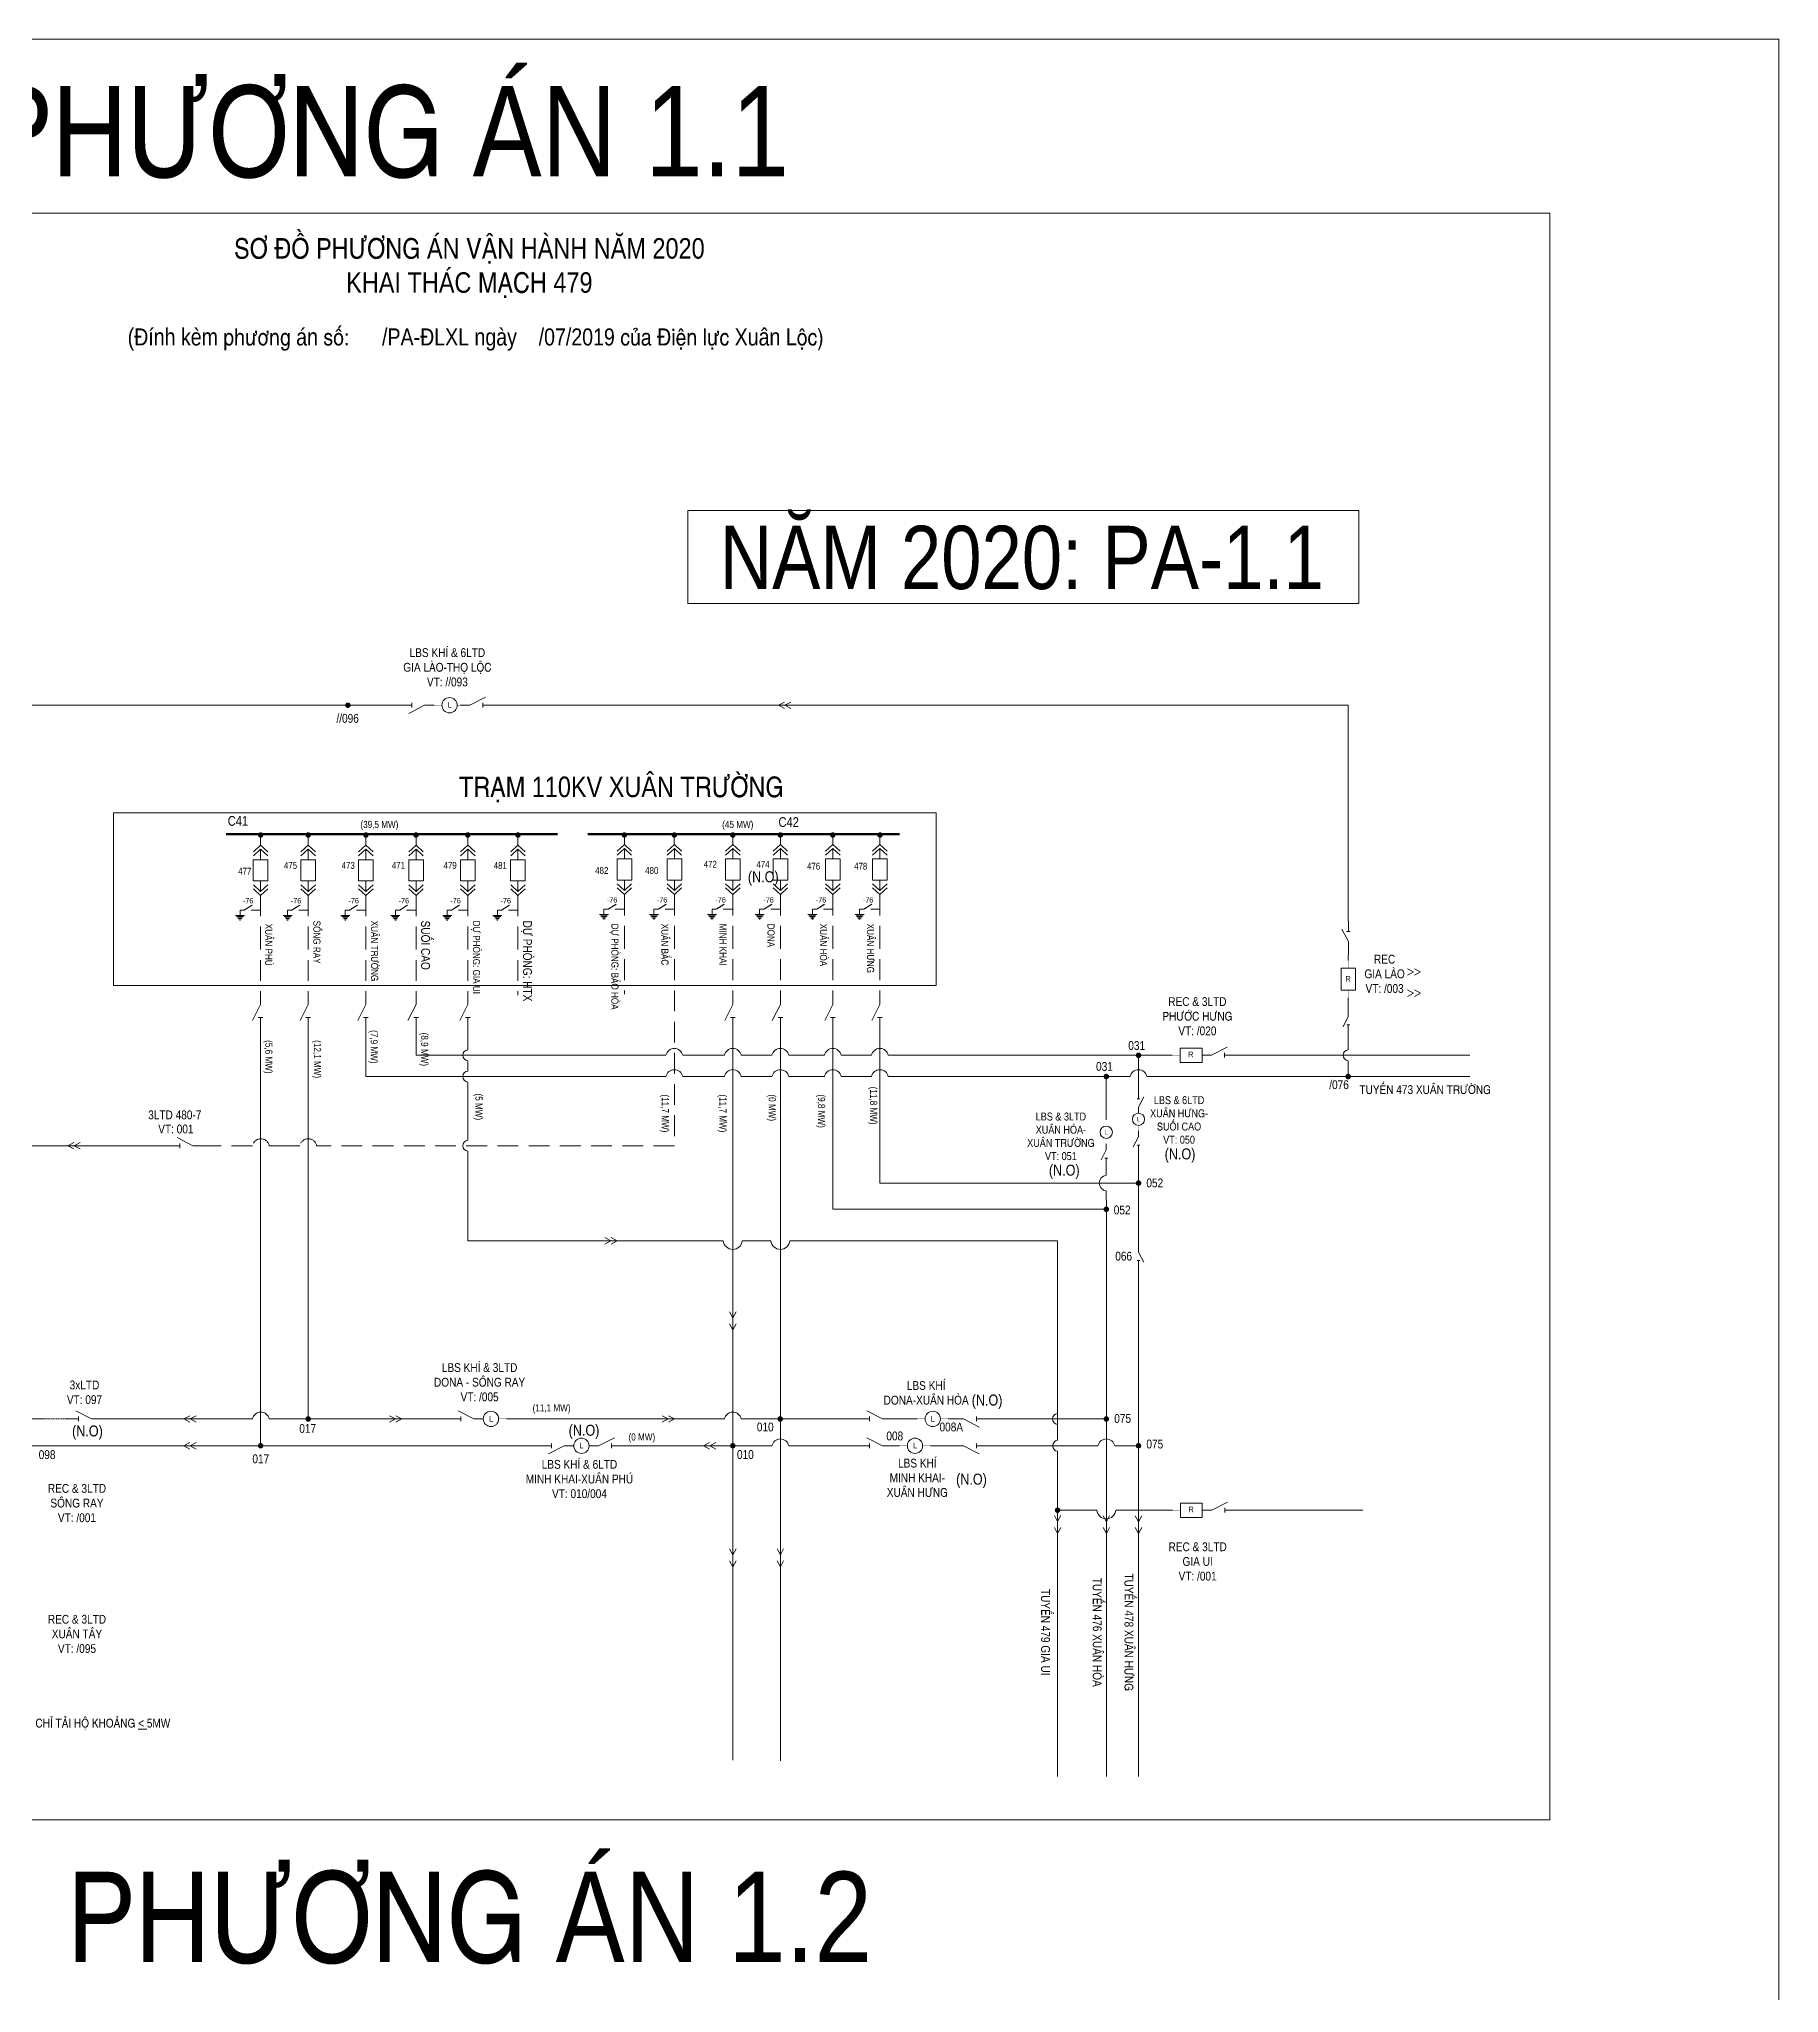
# Model space of a CAD drawing. Header units: inches. Extents: x 2152 to 4977, y -3144 to -873.
# Drawn here: x 2984.9 to 3403, y -2699.1 to -2229.5 of the extents above; entities that cross this region are included whole.
import ezdxf
from ezdxf.enums import TextEntityAlignment as Align

# ---------------------------------------------------------------- set-up
doc = ezdxf.new("R2010")
doc.units = ezdxf.units.IN
doc.header["$LTSCALE"] = 0.2
doc.header["$MEASUREMENT"] = 0
doc.linetypes.add('DASHED', pattern=[0.75, 0.5, -0.25])
doc.layers.get('0').update_dxf_attribs({"lineweight": 5})
for name, color, linetype, lineweight in [('Cap ngam', 1, 'DASHED', 15), ('Day 110kV', 4, 'Continuous', 13), ('Day 22kV', 1, 'Continuous', 13), ('Khung', 7, 'Continuous', 13), ('Text', 7, 'Continuous', 9), ('Thiet bi', 3, 'Continuous', 9), ('Tuyen 475', 6, 'Continuous', 13)]:
    doc.layers.add(name, color=color, linetype=linetype, lineweight=lineweight)
doc.styles.add('V-H-C', font='VHELVCN.TTF')
doc.styles.add('V-H-C-B', font='VHELVCB.TTF')

# ---------------------------------------------------------------- blocks, each defined once
blk = doc.blocks.new('MAT CAT')
at = {"color": 0}
for points in [[(-0.97, 5.81), (0, 6.7), (0.97, 5.81)], [(-0.97, 5.28), (0, 6.17), (0.97, 5.28)], [(0, 4.76), (0, 6.17)], [(-0.97, 1.42), (0, 0.53), (0.97, 1.42)], [(-0.97, 0.89), (0, 0), (0.97, 0.89)], [(0, 1.94), (0, 0.53)]]:
    blk.add_lwpolyline(points, dxfattribs=at)
blk.add_lwpolyline([(-0.98, 4.76), (0.98, 4.76), (0.98, 1.94), (-0.98, 1.94)], close=True, dxfattribs=at)
blk = doc.blocks.new('NOI DAT')
at = {"color": 0}
for points in [[(0.6, 0), (-0.6, 0)], [(-0.47, -0.15), (0.47, -0.15)], [(-0.34, -0.31), (0.34, -0.31)], [(-0.21, -0.46), (0.21, -0.46)], [(-0.08, -0.62), (0.08, -0.62)]]:
    blk.add_lwpolyline(points, dxfattribs=at)
blk = doc.blocks.new('DTD MC')
at = {"layer": 'Day 110kV', "color": 1, "linetype": 'DASHED'}
blk.add_lwpolyline([(1377.92, 454.43), (1374.95, 452.52), (1373.34, 452.52), (1373.34, 450.53)], dxfattribs=at)
at = {"layer": 'Thiet bi'}
for points in [[(1373.34, 452.52), (1374.95, 452.52), (1377.92, 454.43)], [(1381.08, 452.52), (1377.54, 452.52)]]:
    blk.add_lwpolyline(points, dxfattribs=at)
at = {"layer": 'Thiet bi', "xscale": 2.809729812779096, "yscale": 2.809729812779096, "zscale": 2.809729812779032}
blk.add_blockref('NOI DAT', (1373.34, 450.53), dxfattribs=at)
blk = doc.blocks.new('ALTD')
at = {"color": 0}
for points in [[(3.38, 1.08), (1.27, 0), (0, 0)], [(2.99, 0.31), (2.99, -0.31)], [(2.99, 0), (4.73, 0)]]:
    blk.add_lwpolyline(points, dxfattribs=at)

msp = doc.modelspace()

# ---------------------------------------------------------------- linework, layer by layer
at = {"layer": 'Cap ngam', "linetype": 'DASHED', "ltscale": 50, "elevation": 0.2}
for points in [[(3038.13, -2435.33), (3038.13, -2443.38), (3038.13, -2443.38), (3038.13, -2459.31)], [(3049.56, -2435.33), (3049.56, -2443.38), (3049.56, -2443.38), (3049.56, -2459.31)], [(3063.42, -2435.33), (3063.42, -2443.38), (3063.42, -2443.38), (3063.42, -2459.31), (3063.42, -2459.31)], [(3075.48, -2435.33), (3075.48, -2443.38), (3075.48, -2443.38), (3075.48, -2459.31), (3075.48, -2459.31)], [(3087.91, -2435.33), (3087.91, -2443.38), (3087.91, -2443.38), (3087.91, -2459.31), (3087.91, -2459.31)], [(3099.97, -2435.33), (3099.97, -2443.38), (3099.97, -2443.38), (3099.97, -2459.31), (3099.97, -2459.31)], [(3125.54, -2435.14), (3125.54, -2443.2), (3125.54, -2443.2), (3125.54, -2459.12), (3125.54, -2459.12)], [(3137.55, -2435.14), (3137.55, -2443.2), (3137.55, -2443.2), (3137.55, -2495.5)], [(3151.6, -2435.14), (3151.6, -2443.2), (3151.6, -2443.2), (3151.6, -2459.31)], [(3163.03, -2435.14), (3163.03, -2443.2), (3163.03, -2443.2), (3163.03, -2459.31)], [(3175.63, -2435.14), (3175.63, -2443.2), (3175.63, -2443.2), (3175.63, -2459.31)], [(3186.95, -2435.14), (3186.95, -2443.2), (3186.95, -2443.2), (3186.95, -2459.31)]]:
    msp.add_lwpolyline(points, dxfattribs=at)
for points in [[(3042.94, -2495.5), (3040.19, -2495.5, 0.818695), (3036.16, -2495.5), (3024.12, -2495.5)], [(3137.55, -2495.5), (3051.58, -2495.5, 0.818695), (3047.54, -2495.5), (3042.94, -2495.5)]]:
    msp.add_lwpolyline(points, format="xyb", dxfattribs=at)
at = {"layer": 'Day 22kV'}
for p, q in [((3075.48, -2467.81, 0.2), (3075.48, -2473.77, 0.2)), ((3151.6, -2467.81, 0.2), (3151.6, -2643.2, 0.2)), ((3163.03, -2467.81, 0.2), (3163.03, -2643.32, 0.2)), ((3075.48, -2473.77, 0.2), (3132.38, -2473.77, 0.2)), ((3191.78, -2473.77, 0.2), (3257.22, -2473.77, 0.2)), ((3272.85, -2473.76, 0.2), (3328.75, -2473.76, 0.2)), ((3075.48, -2478.88, 0.2), (3132.38, -2478.88, 0.2)), ((3241.35, -2489.3, 0.2), (3241.35, -2478.88, 0.2)), ((3249.09, -2497.34, 0.2), (3249.09, -2504.49, 0.2)), ((3162.99, -2561.17, 0.2), (3181.35, -2561.17, 0.2)), ((3189.85, -2561.17, 0.2), (3195.92, -2561.17, 0.2)), ((3203.36, -2561.17, 0.2), (3204.75, -2561.17, 0.2)), ((3213.25, -2561.17, 0.2), (3241.36, -2561.17, 0.2)), ((3038.13, -2567.62, 0.2), (3104.87, -2567.62, 0.2)), ((3125.55, -2567.62, 0.2), (3151.6, -2567.62, 0.2)), ((3189.85, -2567.62, 0.2), (3191.66, -2567.62, 0.2)), ((3199.1, -2567.62, 0.2), (3204.75, -2567.62, 0.2)), ((3229.64, -2583.1, 0.2), (3239.08, -2583.1, 0.2)), ((3243.64, -2583.1, 0.2), (3257.28, -2583.1, 0.2)), ((3272.92, -2583.09, 0.2), (3303, -2583.1, 0.2))]:
    msp.add_line(p, q, dxfattribs=at)
msp.add_lwpolyline([(2801.97, -2271.39), (3347.97, -2271.39), (3347.97, -2657.49), (2801.97, -2657.49)], close=True, dxfattribs=at)
at = {"layer": 'Day 22kV', "elevation": 0.2}
for points in [[(3071.31, -2389.65), (2979.96, -2389.65), (2979.96, -2429.89), (2949.01, -2429.89)], [(3299.48, -2441.49), (3299.48, -2389.65), (3094.61, -2389.65)], [(3038.13, -2423.29), (3038.13, -2420.83)], [(3049.56, -2423.29), (3049.56, -2420.83)], [(3063.42, -2423.29), (3063.42, -2420.83)], [(3075.48, -2423.29), (3075.48, -2420.83)], [(3087.91, -2423.29), (3087.91, -2420.83)], [(3099.97, -2423.29), (3099.97, -2420.83)], [(3125.54, -2423.1), (3125.54, -2420.65)], [(3137.54, -2423.1), (3137.54, -2420.65)], [(3151.6, -2423.1), (3151.6, -2420.65)], [(3163.03, -2423.1), (3163.03, -2420.64)], [(3175.63, -2423.1), (3175.63, -2420.64)], [(3186.95, -2423.1), (3186.95, -2420.64)], [(3299.48, -2450.96), (3299.53, -2448.29)], [(3038.13, -2467.81), (3038.13, -2567.62), (2938.15, -2567.62)], [(3063.42, -2467.81), (3063.42, -2478.88), (3075.48, -2478.88)], [(3175.63, -2467.81), (3175.63, -2510.77), (3241.36, -2510.77), (3241.36, -2647.14)], [(3186.95, -2467.81), (3186.95, -2504.49), (3249.09, -2504.49), (3249.09, -2519.61)], [(3087.91, -2480.2), (3087.91, -2494.18)], [(3015.62, -2495.5), (2950.8, -2495.5), (2950.8, -2561.17)], [(3165.31, -2518.36), (3229.64, -2518.36), (3229.64, -2552.31), (3229.64, -2566.3)], [(3249.09, -2525.05), (3249.09, -2647.14)], [(3083.14, -2561.17), (3049.56, -2561.17)], [(3229.64, -2568.94), (3229.64, -2647.14)]]:
    msp.add_lwpolyline(points, dxfattribs=at)
at = {"layer": 'Day 22kV', "const_width": 0.647, "elevation": 0.2}
for points in [[(3059.09, -2389.31, 1), (3059.09, -2389.98, 1), (3059.09, -2389.31, 2.414214)], [(3249.09, -2473.44, 1), (3249.09, -2474.11, 1), (3249.09, -2473.44, 2.414214)], [(3241.35, -2478.54, 1), (3241.35, -2479.21, 1), (3241.35, -2478.54, 2.414214)], [(3299.48, -2478.54, 1), (3299.48, -2479.21, 1), (3299.48, -2478.54, 2.414214)], [(3249.09, -2504.15, 1), (3249.09, -2504.82, 1), (3249.09, -2504.15, 2.414214)], [(3241.36, -2510.44, 1), (3241.36, -2511.11, 1), (3241.36, -2510.44, 2.414214)], [(3049.56, -2560.84, 1), (3049.56, -2561.51, 1), (3049.56, -2560.84, 2.414214)], [(3162.99, -2560.84, 1), (3162.99, -2561.51, 1), (3162.99, -2560.84, 2.414214)], [(3241.36, -2560.84, 1), (3241.36, -2561.51, 1), (3241.36, -2560.84, 2.414214)], [(3038.13, -2567.29, 1), (3038.13, -2567.95, 1), (3038.13, -2567.29, 2.414214)], [(3151.6, -2567.29, 1), (3151.6, -2567.95, 1), (3151.6, -2567.29, 2.414214)], [(3249.09, -2567.29, 1), (3249.09, -2567.95, 1), (3249.09, -2567.29, 2.414214)], [(3229.64, -2582.77, 1), (3229.64, -2583.44, 1), (3229.64, -2582.77, 2.414214)]]:
    msp.add_lwpolyline(points, format="xyb", dxfattribs=at)
at = {"layer": 'Day 22kV', "const_width": 0.539, "elevation": 0.2}
msp.add_lwpolyline([(3029.78, -2420.64), (3109.54, -2420.64)], dxfattribs=at)
at = {"layer": 'Day 22kV', "color": 2, "const_width": 0.647, "elevation": 0.2}
for points in [[(3038.13, -2420.5, 1), (3038.13, -2421.16, 1), (3038.13, -2420.5, 2.414214)], [(3049.56, -2420.5, 1), (3049.56, -2421.16, 1), (3049.56, -2420.5, 2.414214)], [(3063.42, -2420.5, 1), (3063.42, -2421.16, 1), (3063.42, -2420.5, 2.414214)], [(3075.48, -2420.5, 1), (3075.48, -2421.16, 1), (3075.48, -2420.5, 2.414214)], [(3087.91, -2420.5, 1), (3087.91, -2421.16, 1), (3087.91, -2420.5, 2.414214)], [(3099.97, -2420.5, 1), (3099.97, -2421.16, 1), (3099.97, -2420.5, 2.414214)]]:
    msp.add_lwpolyline(points, format="xyb", dxfattribs=at)
at = {"layer": 'Day 22kV', "color": 5, "const_width": 0.539, "elevation": 0.2}
msp.add_lwpolyline([(3116.72, -2420.64), (3191.68, -2420.64)], dxfattribs=at)
at = {"layer": 'Day 22kV', "color": 5, "const_width": 0.647, "elevation": 0.2}
for points in [[(3125.54, -2420.5, 1), (3125.54, -2421.16, 1), (3125.54, -2420.5, 2.414214)], [(3137.54, -2420.5, 1), (3137.54, -2421.16, 1), (3137.54, -2420.5, 2.414214)], [(3151.6, -2420.5, 1), (3151.6, -2421.16, 1), (3151.6, -2420.5, 2.414214)], [(3163.03, -2420.5, 1), (3163.03, -2421.16, 1), (3163.03, -2420.5, 2.414214)], [(3175.63, -2420.5, 1), (3175.63, -2421.16, 1), (3175.63, -2420.5, 2.414214)], [(3186.95, -2420.5, 1), (3186.95, -2421.16, 1), (3186.95, -2420.5, 2.414214)]]:
    msp.add_lwpolyline(points, format="xyb", dxfattribs=at)
at = {"layer": 'Day 22kV', "elevation": 0.2}
for points in [[(3049.56, -2467.81), (3049.56, -2561.17), (3040.19, -2561.17, 0.818695), (3036.16, -2561.17), (2999.77, -2561.17)], [(3087.91, -2467.81), (3087.91, -2472.44, 0.899221), (3087.91, -2475.09), (3087.91, -2477.55)], [(3143.81, -2473.77), (3139.56, -2473.77, 0.818695), (3135.53, -2473.77), (3132.38, -2473.77)], [(3157.86, -2473.77), (3153.62, -2473.77, 0.818695), (3149.58, -2473.77), (3143.81, -2473.77)], [(3168.74, -2473.77), (3165.04, -2473.77, 0.818695), (3161.01, -2473.77), (3157.86, -2473.77)], [(3181.78, -2473.77), (3177.65, -2473.77, 0.818695), (3173.62, -2473.77), (3168.74, -2473.77)], [(3191.78, -2473.77), (3188.96, -2473.77, 0.818695), (3184.93, -2473.77), (3181.78, -2473.77)], [(3299.48, -2472.44), (3299.48, -2472.44, 0.899221), (3299.48, -2475.09)], [(3087.91, -2477.55), (3087.91, -2477.55, 0.899221), (3087.91, -2480.2)], [(3143.81, -2478.88), (3139.56, -2478.88, 0.818695), (3135.53, -2478.88), (3132.38, -2478.88)], [(3157.86, -2478.88), (3153.62, -2478.88, 0.818695), (3149.58, -2478.88), (3143.81, -2478.88)], [(3168.74, -2478.88), (3165.04, -2478.88, 0.818695), (3161.01, -2478.88), (3157.86, -2478.88)], [(3181.78, -2478.88), (3177.65, -2478.88, 0.818695), (3173.62, -2478.88), (3168.74, -2478.88)], [(3243.93, -2478.88), (3188.96, -2478.88, 0.818695), (3184.93, -2478.88), (3181.78, -2478.88)], [(3328.75, -2478.88), (3251.11, -2478.88, 0.818695), (3247.08, -2478.88), (3243.93, -2478.88)], [(3087.91, -2494.18), (3087.91, -2494.18, 0.899221), (3087.91, -2496.83)], [(3087.91, -2496.83), (3087.91, -2518.36), (3149.31, -2518.36, 0.907624), (3153.87, -2518.36), (3160.75, -2518.36)], [(3160.75, -2518.36), (3160.75, -2518.36, 0.907624), (3165.31, -2518.36), (3165.31, -2518.36)], [(3162.99, -2561.17), (3162.99, -2561.17), (3153.62, -2561.17, 0.818695), (3149.58, -2561.17), (3097.2, -2561.17)], [(3229.64, -2559.85), (3229.64, -2559.85, 0.899221), (3229.64, -2562.5)], [(3181.35, -2567.62), (3181.35, -2567.62), (3165.04, -2567.62, 0.818695), (3161.01, -2567.62), (3151.6, -2567.62)], [(3249.09, -2567.62), (3249.09, -2567.62), (3243.38, -2567.62, 0.818695), (3239.35, -2567.62), (3213.25, -2567.62)], [(3229.64, -2566.3), (3229.64, -2566.3, 0.899221), (3229.64, -2568.94)], [(3239.08, -2583.1), (3239.08, -2583.1, 0.907624), (3243.64, -2583.1), (3243.64, -2583.1)]]:
    msp.add_lwpolyline(points, format="xyb", dxfattribs=at)
at = {"layer": 'Khung', "color": 1, "linetype": 'DASHED'}
msp.add_line((2991.27, -2561.17, -0.44), (2970.9, -2561.17, -0.44), dxfattribs=at)
at = {"layer": 'Khung'}
msp.add_lwpolyline([(2740.34, -2229.54), (3402.99, -2229.54), (3402.99, -3144.09), (2740.34, -3144.09)], close=True, dxfattribs=at)
for points, elevation in [([(3140.79, -2342.84), (3302.01, -2342.84), (3302.01, -2365.2), (3140.79, -2365.2)], 2.59), ([(3002.77, -2415.51), (3200.43, -2415.51), (3200.43, -2457), (3002.77, -2457)], 0.04)]:
    msp.add_lwpolyline(points, close=True, dxfattribs=dict(at, elevation=elevation))
at = {"layer": 'Text', "color": 1, "linetype": 'Continuous', "elevation": 0.2}
for points in [[(3299.48, -2463.01), (3299.48, -2459.98)], [(3299.48, -2472.44), (3299.48, -2468.45)], [(3299.48, -2478.88), (3299.48, -2475.09)]]:
    msp.add_lwpolyline(points, dxfattribs=at)
at = {"layer": 'Thiet bi'}
for p, q in [((3162.56, -2389.65, 0.2), (3164.01, -2388.87, 0.2)), ((3162.56, -2389.65, 0.2), (3164.01, -2390.42, 0.2)), ((3164.08, -2389.65, 0.2), (3165.53, -2388.87, 0.2)), ((3164.08, -2389.65, 0.2), (3165.53, -2390.42, 0.2)), ((3315.15, -2453.74, 0.2), (3313.7, -2452.96, 0.2)), ((3315.15, -2453.74, 0.2), (3313.7, -2454.51, 0.2)), ((3316.87, -2453.74, 0.2), (3315.42, -2452.96, 0.2)), ((3316.87, -2453.74, 0.2), (3315.42, -2454.51, 0.2)), ((3315.15, -2458.85, 0.2), (3313.7, -2458.08, 0.2)), ((3315.15, -2458.85, 0.2), (3313.7, -2459.63, 0.2)), ((3316.87, -2458.85, 0.2), (3315.42, -2458.08, 0.2)), ((3316.87, -2458.85, 0.2), (3315.42, -2459.63, 0.2)), ((2991.82, -2495.5, 0.2), (2993.27, -2494.73, 0.2)), ((2991.82, -2495.5, 0.2), (2993.27, -2496.28, 0.2)), ((2993.35, -2495.5, 0.2), (2994.8, -2494.73, 0.2)), ((2993.35, -2495.5, 0.2), (2994.8, -2496.28, 0.2)), ((3122.27, -2518.36, 0.2), (3120.82, -2517.58, 0.2)), ((3122.27, -2518.36, 0.2), (3120.83, -2519.13, 0.2)), ((3123.8, -2518.36, 0.2), (3122.35, -2517.58, 0.2)), ((3123.8, -2518.36, 0.2), (3122.35, -2519.13, 0.2)), ((3151.6, -2536.89, 0.2), (3150.83, -2535.44, 0.2)), ((3151.6, -2536.89, 0.2), (3152.38, -2535.44, 0.2)), ((3151.6, -2539.75, 0.2), (3150.83, -2538.3, 0.2)), ((3151.6, -2539.75, 0.2), (3152.38, -2538.3, 0.2)), ((3019.7, -2561.17, 0.2), (3021.15, -2560.4, 0.2)), ((3019.7, -2561.17, 0.2), (3021.15, -2561.95, 0.2)), ((3021.22, -2561.17, 0.2), (3022.67, -2560.4, 0.2)), ((3021.22, -2561.17, 0.2), (3022.67, -2561.95, 0.2)), ((3070.53, -2561.17, 0.2), (3069.08, -2560.4, 0.2)), ((3070.53, -2561.17, 0.2), (3069.08, -2561.95, 0.2)), ((3072.05, -2561.17, 0.2), (3070.6, -2560.4, 0.2)), ((3072.05, -2561.17, 0.2), (3070.6, -2561.95, 0.2)), ((3136.04, -2561.17, 0.2), (3134.59, -2560.4, 0.2)), ((3136.04, -2561.17, 0.2), (3134.59, -2561.95, 0.2)), ((3137.57, -2561.17, 0.2), (3136.12, -2560.4, 0.2)), ((3137.57, -2561.17, 0.2), (3136.12, -2561.95, 0.2)), ((3019.7, -2567.62, 0.2), (3021.15, -2566.85, 0.2)), ((3019.7, -2567.62, 0.2), (3021.15, -2568.4, 0.2)), ((3021.22, -2567.62, 0.2), (3022.67, -2566.85, 0.2)), ((3021.22, -2567.62, 0.2), (3022.67, -2568.4, 0.2)), ((3144.53, -2567.62, 0.2), (3145.98, -2566.85, 0.2)), ((3144.53, -2567.62, 0.2), (3145.98, -2568.4, 0.2)), ((3146.05, -2567.62, 0.2), (3147.5, -2566.85, 0.2)), ((3146.05, -2567.62, 0.2), (3147.5, -2568.4, 0.2)), ((3229.64, -2585.82, 0.2), (3228.87, -2584.37, 0.2)), ((3229.64, -2588.67, 0.2), (3228.87, -2587.22, 0.2)), ((3229.64, -2585.82, 0.2), (3230.42, -2584.37, 0.2)), ((3229.64, -2588.67, 0.2), (3230.42, -2587.22, 0.2)), ((3241.36, -2585.89, 0.2), (3240.59, -2584.44, 0.2)), ((3241.36, -2588.74, 0.2), (3240.59, -2587.29, 0.2)), ((3241.36, -2585.89, 0.2), (3242.14, -2584.44, 0.2)), ((3241.36, -2588.74, 0.2), (3242.14, -2587.29, 0.2)), ((3249.09, -2585.88, 0.2), (3248.32, -2584.43, 0.2)), ((3249.09, -2588.74, 0.2), (3248.32, -2587.29, 0.2)), ((3249.09, -2585.88, 0.2), (3249.87, -2584.43, 0.2)), ((3249.09, -2588.74, 0.2), (3249.87, -2587.29, 0.2)), ((3151.6, -2593.85, 0.2), (3150.83, -2592.4, 0.2)), ((3151.6, -2596.71, 0.2), (3150.83, -2595.26, 0.2)), ((3151.6, -2593.85, 0.2), (3152.38, -2592.4, 0.2)), ((3151.6, -2596.71, 0.2), (3152.38, -2595.26, 0.2)), ((3163.03, -2593.85, 0.2), (3162.25, -2592.4, 0.2)), ((3163.03, -2596.71, 0.2), (3162.25, -2595.26, 0.2)), ((3163.03, -2593.85, 0.2), (3163.8, -2592.4, 0.2)), ((3163.03, -2596.71, 0.2), (3163.8, -2595.26, 0.2))]:
    msp.add_line(p, q, dxfattribs=at)
at = {"layer": 'Thiet bi', "color": 1, "elevation": 0.2}
for points in [[(3079.81, -2389.65, 0.064, 0.064, 0), (3081.69, -2389.65, 0.32, 0.32, 0)], [(3085.37, -2389.65, 0.064, 0.064, 0), (3087.25, -2389.65, 0.32, 0.32, 0)], [(3257.22, -2473.77, 0.064, 0.064, 0), (3259.1, -2473.77, 0.32, 0.32, 0)], [(3264.35, -2473.77, 0.064, 0.064, 0), (3266.23, -2473.77, 0.32, 0.32, 0)], [(3257.28, -2583.1, 0.064, 0.064, 0), (3259.16, -2583.1, 0.32, 0.32, 0)], [(3264.42, -2583.1, 0.064, 0.064, 0), (3266.3, -2583.1, 0.32, 0.32, 0)]]:
    msp.add_lwpolyline(points, format="xyseb", dxfattribs=at)
at = {"layer": 'Thiet bi'}
for points, elevation in [([(3299.48, -2450.96, 0.064, 0.064, 0), (3299.48, -2452.84, 0.32, 0.32, 0)], -0.44), ([(3299.48, -2458.09, 0.064, 0.064, 0), (3299.48, -2459.98, 0.32, 0.32, 0)], -0.44), ([(3249.09, -2486.18, 0.0512, 0.0512, 0), (3249.09, -2487.69, 0.256, 0.256, 0)], 0.2), ([(3241.35, -2489.3, 0.0512, 0.0512, 0), (3241.35, -2490.81, 0.256, 0.256, 0)], 0.2), ([(3249.09, -2490.63, 0.0512, 0.0512, 0), (3249.09, -2492.14, 0.256, 0.256, 0)], 0.2), ([(3241.35, -2493.75, 0.0512, 0.0512, 0), (3241.35, -2495.26, 0.256, 0.256, 0)], 0.2), ([(3089.76, -2561.17, 0.064, 0.064, 0), (3091.64, -2561.17, 0.32, 0.32, 0)], 0.2), ([(3095.32, -2561.17, 0.064, 0.064, 0), (3097.2, -2561.17, 0.32, 0.32, 0)], 0.2), ([(3195.92, -2561.17, 0.064, 0.064, 0), (3197.8, -2561.17, 0.32, 0.32, 0)], 0.2), ([(3201.48, -2561.17, 0.064, 0.064, 0), (3203.36, -2561.17, 0.32, 0.32, 0)], 0.2), ([(3111.1, -2567.62, 0.064, 0.064, 0), (3113.37, -2567.62, 0.32, 0.32, 0)], 0.2), ([(3117.05, -2567.62, 0.064, 0.064, 0), (3118.93, -2567.62, 0.32, 0.32, 0)], 0.2), ([(3191.66, -2567.62, 0.064, 0.064, 0), (3193.54, -2567.62, 0.32, 0.32, 0)], 0.2), ([(3197.22, -2567.62, 0.064, 0.064, 0), (3199.1, -2567.62, 0.32, 0.32, 0)], 0.2)]:
    msp.add_lwpolyline(points, format="xyseb", dxfattribs=dict(at, elevation=elevation))
at = {"layer": 'Thiet bi', "lineweight": 20, "ltscale": 10, "elevation": -0.44}
msp.add_lwpolyline([(3301.2, -2452.84), (3301.2, -2458.09), (3297.77, -2458.09), (3297.77, -2452.84), (3301.2, -2452.84)], dxfattribs=at)
at = {"layer": 'Thiet bi', "color": 1, "lineweight": 20, "ltscale": 10, "elevation": 0.2}
for points in [[(3259.1, -2472.06), (3264.35, -2472.06), (3264.35, -2475.48), (3259.1, -2475.48), (3259.1, -2472.06)], [(3259.16, -2581.39), (3264.42, -2581.39), (3264.42, -2584.82), (3259.16, -2584.82), (3259.16, -2581.39)]]:
    msp.add_lwpolyline(points, dxfattribs=at)
at = {"layer": 'Thiet bi', "color": 1, "lineweight": 20, "ltscale": 10}
msp.add_circle((3083.53, -2389.65, 0.84), 1.84, dxfattribs=at)
at = {"layer": 'Thiet bi', "lineweight": 20, "ltscale": 10}
for centre, radius in [((3249.09, -2489.16, 0.71), 1.47), ((3241.35, -2492.28, 0.71), 1.47), ((3093.48, -2561.17, 0.84), 1.84), ((3199.64, -2561.17, 0.84), 1.84), ((3115.21, -2567.62, 0.84), 1.84), ((3195.38, -2567.62, 0.84), 1.84)]:
    msp.add_circle(centre, radius, dxfattribs=at)
at = {"layer": 'Tuyen 475', "color": 1, "linetype": 'Continuous', "elevation": 0.2}
msp.add_lwpolyline([(3249.09, -2473.77), (3249.09, -2482.23)], dxfattribs=at)
msp.add_lwpolyline([(3241.35, -2499.79), (3241.32, -2502.6, 0.880264), (3241.32, -2506.37), (3241.36, -2510.77), (3241.36, -2510.77)], format="xyb", dxfattribs=at)

# ---------------------------------------------------------------- block references
at = {"layer": 'Day 110kV', "color": 1, "linetype": 'DASHED', "xscale": 0.6399999999998727, "yscale": 0.6399999999999864, "zscale": 0.6400000000000001}
for p in [(2154.24, -2728.49, 0.2), (2165.67, -2728.49, 0.2), (2179.53, -2728.49, 0.2), (2191.59, -2728.49, 0.2), (2204.02, -2728.49, 0.2), (2216.08, -2728.49, 0.2), (2241.7, -2728.3, 0.2), (2253.71, -2728.3, 0.2), (2267.67, -2728.3, 0.2), (2279.1, -2728.3, 0.2), (2291.79, -2728.3, 0.2), (2303.11, -2728.3, 0.2)]:
    msp.add_blockref('DTD MC', p, dxfattribs=at)
at = {"layer": 'Day 22kV', "xscale": -1.798227080178549, "yscale": 1.79822708017889, "zscale": 1.79822708017858}
for p in [(2999.77, -2561.17, 0.2), (3091.64, -2561.17, 0.84)]:
    msp.add_blockref('ALTD', p, dxfattribs=at)
at = {"layer": 'Thiet bi'}
for p, xscale, yscale, zscale, rotation in [((3079.81, -2389.65, 0.2), 1.798227080178549, 1.798227080178549, 1.79822708017858, 180), ((3299.53, -2448.29, -0.44), 1.438581664143101, 1.438581664143101, 1.438581664142865, 90), ((3038.13, -2459.31, 0.2), -1.798227080178549, 1.79822708017889, 1.79822708017858, 90), ((3049.56, -2459.31, 0.2), -1.798227080178549, 1.79822708017889, 1.79822708017858, 90), ((3063.42, -2459.31, 0.2), -1.798227080178549, 1.79822708017889, 1.79822708017858, 90), ((3075.48, -2459.31, 0.2), -1.798227080178549, 1.79822708017889, 1.79822708017858, 90), ((3087.91, -2459.31, 0.2), -1.798227080178549, 1.79822708017889, 1.79822708017858, 90), ((3151.6, -2459.31, 0.2), -1.798227080178549, 1.79822708017889, 1.79822708017858, 90), ((3163.03, -2459.31, 0.2), -1.798227080178549, 1.79822708017889, 1.79822708017858, 90), ((3175.63, -2459.31, 0.2), -1.798227080178549, 1.79822708017889, 1.79822708017858, 90), ((3186.95, -2459.31, 0.2), -1.798227080178549, 1.79822708017889, 1.79822708017858, 90), ((3299.48, -2463.01, 0.2), -1.150865331314549, 1.150865331314549, 1.150865331314292, 89.99999999997739), ((3249.09, -2487.67, 0.2), -1.150865331314549, 1.150865331314549, 1.150865331314292, 269.9999999999774), ((3249.09, -2491.9, 0.2), -1.150865331314549, 1.150865331314549, 1.150865331314292, 89.99999999997739), ((3241.35, -2495.02, 0.2), -1.150865331314549, 1.150865331314549, 1.150865331314292, 89.99999999997739), ((3249.09, -2519.61, 0.2), 1.150865331314549, 1.150865331314549, 1.150865331314292, 269.9999999999774), ((3204.75, -2561.17, 0.2), -1.798227080178549, 1.798227080178549, 1.79822708017858, 180), ((3113.37, -2567.62, 0.2), 1.798227080178549, 1.79822708017889, 1.79822708017858, 180), ((3204.75, -2567.62, 0.2), -1.798227080178549, 1.798227080178549, 1.79822708017858, 180)]:
    msp.add_blockref('ALTD', p, dxfattribs=dict(at, xscale=xscale, yscale=yscale, zscale=zscale, rotation=rotation))
at = {"layer": 'Thiet bi', "zscale": 1.79822708017858}
for name, p, xscale, yscale in [('ALTD', (3086.11, -2389.65, 0.2), 1.798227080178549, 1.79822708017889), ('MAT CAT', (3038.13, -2435.33, 0.2), 1.798227080178549, 1.79822708017889), ('MAT CAT', (3049.56, -2435.33, 0.2), 1.798227080178549, 1.79822708017889), ('MAT CAT', (3063.42, -2435.33, 0.2), 1.798227080178549, 1.79822708017889), ('MAT CAT', (3075.48, -2435.33, 0.2), 1.798227080178549, 1.79822708017889), ('MAT CAT', (3087.91, -2435.33, 0.2), 1.798227080178549, 1.79822708017889), ('MAT CAT', (3099.97, -2435.33, 0.2), 1.798227080178549, 1.79822708017889), ('MAT CAT', (3125.54, -2435.14, 0.2), 1.798227080178549, 1.79822708017889), ('MAT CAT', (3137.55, -2435.14, 0.2), 1.798227080178549, 1.79822708017889), ('MAT CAT', (3151.6, -2435.14, 0.2), 1.798227080178549, 1.79822708017889), ('MAT CAT', (3163.03, -2435.14, 0.2), 1.798227080178549, 1.79822708017889), ('MAT CAT', (3175.63, -2435.14, 0.2), 1.798227080178549, 1.79822708017889), ('MAT CAT', (3186.95, -2435.14, 0.2), 1.798227080178549, 1.79822708017889), ('ALTD', (3024.12, -2495.5, 0.2), -1.798227080178549, 1.79822708017889), ('ALTD', (3189.85, -2561.17, 0.2), -1.798227080178549, 1.798227080178549), ('ALTD', (3117.05, -2567.62, 0.2), 1.798227080178549, 1.79822708017889), ('ALTD', (3189.85, -2567.62, 0.2), -1.798227080178549, 1.798227080178549)]:
    msp.add_blockref(name, p, dxfattribs=dict(at, xscale=xscale, yscale=yscale))
at = {"layer": 'Thiet bi', "color": 1, "xscale": 1.798227080178693, "yscale": 1.798227080178776, "zscale": 1.79822708017858, "rotation": 0.002908898899004593}
for p in [(3264.35, -2473.76, 0.2), (3264.42, -2583.1, 0.2)]:
    msp.add_blockref('ALTD', p, dxfattribs=at)

# ---------------------------------------------------------------- texts
at = {"layer": 'Text'}
for s, height, style, p in [('C41', 2.338, 'V-H-C-B', (3030.22, -2418.61, 0.2)), ('(39,5 MW)', 1.706, 'V-H-C-B', (3062.11, -2419.14, 0.4)), ('(45 MW)', 1.706, 'V-H-C-B', (3149.05, -2419.14, 0.4)), ('C42', 2.338, 'V-H-C-B', (3162.57, -2418.89, 0.2)), ('475', 1.648, 'V-H-C-B', (3043.74, -2428.96, 0.2)), ('473', 1.648, 'V-H-C-B', (3057.6, -2428.96, 0.2)), ('471', 1.648, 'V-H-C-B', (3069.66, -2428.96, 0.2)), ('479', 1.648, 'V-H-C-B', (3082.09, -2428.96, 0.2)), ('481', 1.648, 'V-H-C-B', (3094.15, -2428.96, 0.2)), ('472', 1.648, 'V-H-C-B', (3144.61, -2428.69, 0.2)), ('474', 1.648, 'V-H-C-B', (3157.27, -2428.72, 0.2)), ('476', 1.648, 'V-H-C-B', (3169.44, -2429.16, 0.2)), ('478', 1.648, 'V-H-C-B', (3180.76, -2429.16, 0.2)), ('477', 1.648, 'V-H-C-B', (3032.73, -2430.36, 0.2)), ('482', 1.648, 'V-H-C-B', (3118.54, -2430.17, 0.2)), ('480', 1.648, 'V-H-C-B', (3130.55, -2430.17, 0.2)), ('-76', 1.268, 'V-H-C-B', (3033.87, -2437.25, 0.2)), ('-76', 1.268, 'V-H-C-B', (3045.38, -2437.25, 0.2)), ('-76', 1.268, 'V-H-C-B', (3059.24, -2437.25, 0.2)), ('-76', 1.268, 'V-H-C-B', (3071.3, -2437.25, 0.2)), ('-76', 1.268, 'V-H-C-B', (3083.73, -2437.25, 0.2)), ('-76', 1.268, 'V-H-C-B', (3095.79, -2437.25, 0.2)), ('-76', 1.268, 'V-H-C-B', (3121.35, -2437.06, 0.2)), ('-76', 1.268, 'V-H-C-B', (3133.35, -2437.06, 0.2)), ('-76', 1.268, 'V-H-C-B', (3147.41, -2437.06, 0.2)), ('-76', 1.268, 'V-H-C-B', (3158.94, -2437.06, 0.2)), ('-76', 1.268, 'V-H-C-B', (3171.54, -2437.06, 0.2)), ('-76', 1.268, 'V-H-C-B', (3182.86, -2437.06, 0.2)), ('3LTD 480-7', 2.113, 'V-H-C', (3011.11, -2489.15, 0.2)), ('VT: 001', 2.113, 'V-H-C', (3013.52, -2492.54, 0.2)), ('(11,1 MW)', 1.706, 'V-H-C-B', (3103.49, -2559.35, 0.2)), ('(0 MW)', 1.706, 'V-H-C-B', (3126.54, -2566.34, 0.2))]:
    msp.add_text(s, height=height, dxfattribs=dict(at, style=style)).set_placement(p)
at = {"layer": 'Text', "color": 1, "style": 'V-H-C-B'}
for p in [(3158.92, -2432.19), (3259.07, -2498.79), (3231.25, -2502.7), (3212.7, -2557.95), (2996.51, -2565.37), (3115.84, -2565.2, 0.2), (3208.95, -2576.96, 0.2)]:
    msp.add_text('(N.O)', height=2.639, dxfattribs=at).set_placement(p, align=Align.CENTER)
at = {"layer": 'Text'}
for s, height, style, p in [('SOÂNG RAY', 1.706, 'V-H-C-B', (3050.8, -2441.42, 0.2)), ('XUAÂN TRÖÔØNG', 1.7065, 'V-H-C-B', (3064.66, -2441.42, 0.2)), ('SUOÁI CAO', 2.113, 'V-H-C', (3076.71, -2441.42, 0.2)), ('DÖÏ PHOØNG: GIA UI', 1.7065, 'V-H-C-B', (3089.15, -2441.42, 0.2)), ('DÖÏ PHOØNG: HTX', 2.1129, 'V-H-C', (3101.2, -2441.42, 0.2)), ('XUAÂN PHUÙ', 1.706, 'V-H-C-B', (3039.22, -2442.15, 0.2)), ('DÖÏ PHOØNG: BAÛO HOØA', 1.7065, 'V-H-C-B', (3122.42, -2442.15, 0.2)), ('XUAÂN BAÉC', 1.706, 'V-H-C-B', (3134.43, -2442.15, 0.2)), ('MINH KHAI', 1.706, 'V-H-C-B', (3148.39, -2442.15, 0.2)), ('DONA', 1.706, 'V-H-C-B', (3159.93, -2442.15, 0.2)), ('XUAÂN HOØA', 1.706, 'V-H-C-B', (3172.54, -2442.15, 0.2)), ('XUAÂN HÖNG', 1.706, 'V-H-C-B', (3183.85, -2442.15, 0.2)), ('(7,9 MW)', 1.706, 'V-H-C-B', (3064.56, -2467.73, 0.2)), ('(8,9 MW)', 1.706, 'V-H-C-B', (3076.7, -2468.33, 0.2)), ('(5,6 MW)', 1.706, 'V-H-C-B', (3039.26, -2470.14, 0.2)), ('(12,1 MW)', 1.706, 'V-H-C-B', (3050.95, -2470.14, 0.2)), ('(5 MW)', 1.706, 'V-H-C-B', (3089.75, -2482.96, 0.2)), ('(11,7 MW)', 1.706, 'V-H-C-B', (3134.52, -2483.18, 0.2)), ('(11,7 MW)', 1.706, 'V-H-C-B', (3148.39, -2483.18, 0.2)), ('(0 MW)', 1.706, 'V-H-C-B', (3160.23, -2483.18, 0.2)), ('(9,8 MW)', 1.706, 'V-H-C-B', (3172.08, -2483.18, 0.2)), ('(11,8 MW)', 1.706, 'V-H-C-B', (3184.59, -2481.32, 0.4))]:
    msp.add_text(s, height=height, rotation=270, dxfattribs=dict(at, style=style)).set_placement(p)
at = {"layer": 'Text', "attachment_point": 5, "style": 'V-H-C'}
for s, insert, char_height, width in [('PHÖÔNG AÙN 1.1', (3068.34, -2251.99, 3.7), 21.7149, 773.2879), ('SÔ ÑOÀ PHÖÔNG AÙN VAÄN HAØNH NAÊM 2020\\PKHAI THAÙC MAÏCH 479', (3088.29, -2284.57, 0.84), 4.9259, 175.4148), ('(Ñính keøm phöông aùn soá:      /PA-ÑLXL ngaøy    /07/2019 cuûa Ñieän löïc Xuaân Loäc)', (3089.81, -2301.76, 0.84), 4.1049, 160.7479), ('NAÊM 2020: PA-1.1', (3221.06, -2354.23, 2.59), 15.2004, 541.3015), ('LBS KHÍ & 6LTD\\PGIA LAØO-THOÏ LOÄC\\PVT: //093', (3083.01, -2380.54, 0.31), 2.1129, 24.2559), ('//096', (3059.04, -2392.81, 0.2), 2.113, 24.2559), ('TRAÏM 110KV XUAÂN TRÖÔØNG', (3124.79, -2409.88, 0.84), 4.9259, 164.9323), ('REC\\PGIA LAØO\\PVT: /003', (3308.23, -2454.21, -0.44), 2.113, 24.2559), ('REC & 3LTD\\PPHÖÔÙC HÖNG\\PVT: /020', (3263.24, -2464.4, 0.2), 2.1129, 31.9062), ('031', (3248.65, -2471.43, 0.2), 2.113, 31.9062), ('031', (3240.91, -2476.46, 0.2), 2.113, 31.9062), ('LBS & 6LTD\\PXUAÂN HÖNG-\\PSUOÁI CAO\\PVT: 050', (3258.84, -2489.32, 0.2), 1.9016, 28.7156), ('/076', (3297.28, -2480.85, 0.2), 2.113, 31.9062), ('TUYEÁN 473 XUAÂN TRÖÔØNG', (3317.98, -2482.04), 2.1129, 51.9495), ('LBS & 3LTD\\PXUAÂN HOØA-\\PXUAÂN TRÖÔØNG\\PVT: 051', (3230.44, -2493.26, 0.18), 1.9016, 61.1537), ('052', (3253, -2504.46, 0.2), 2.113, 31.9062), ('052', (3245.16, -2510.96, 0.2), 2.113, 31.9062), ('066', (3245.53, -2522.06, 0.2), 2.113, 31.9062), ('LBS KHÍ & 3LTD\\PDONA - SOÂNG RAY\\PVT: /005', (3090.75, -2552.36, 0.84), 2.1129, 24.2559), ('3xLTD\\PVT: 097', (2995.8, -2554.78, 0.2), 2.113, 24.2559), ('LBS KHÍ\\PDONA-XUAÂN HOØA', (3198.06, -2554.91, 0.2), 2.1129, 31.9062), ('017', (3049.44, -2563.46, 0.2), 2.113, 24.2559), ('010', (3159.39, -2563.12, 0.2), 2.113, 24.2559), ('008A', (3204.1, -2563.12, 0.2), 2.113, 24.2559), ('075', (3245.28, -2561.06, 0.2), 2.113, 31.9062), ('008', (3190.52, -2565.27, 0.2), 2.113, 24.2559), ('075', (3253.01, -2567.21, 0.2), 2.113, 31.9062), ('098', (2986.81, -2569.76, -0.44), 2.113, 24.2559), ('017', (3038.17, -2570.77, 0.2), 2.113, 24.2559), ('LBS KHÍ & 6LTD\\PMINH KHAI-XUAÂN PHUÙ\\PVT: 010/004', (3114.75, -2575.62, 0.2), 2.1129, 31.9062), ('010', (3154.62, -2569.73, 0.2), 2.113, 24.2559), ('LBS KHÍ\\PMINH KHAI-\\PXUAÂN HÖNG', (3195.94, -2575.34, 0.2), 2.113, 31.9062), ('REC & 3LTD\\PSOÂNG RAY\\PVT: /001', (2993.99, -2581.4, -0.44), 2.113, 24.2559), ('REC & 3LTD\\PGIA UI\\PVT: /001', (3263.3, -2595.43, 0.2), 2.113, 31.9062), ('REC & 3LTD\\PXUAÂN TAÂY\\PVT: /095', (2993.99, -2612.85, -0.44), 2.113, 24.2559), ('GIAÛM BÔÙT PHUÏ TAÛI CUÛA ÑLCM. CHÆ TAÛI HOÄ KHOAÛNG {\\L<} 5MW', (2981.91, -2634.54, -0.44), 2.1129, 92.1525), ('PHÖÔNG AÙN 1.2', (3088.29, -2681.14, 0.84), 21.7149, 773.2879)]:
    msp.add_mtext(s, dxfattribs=dict(at, insert=insert, char_height=char_height, width=width))
at = {"layer": 'Text', "char_height": 2.1129, "width": 43.6797, "attachment_point": 5, "rotation": 270, "style": 'V-H-C'}
for s, insert in [('TUYEÁN 476 XUAÂN HOØA', (3239.14, -2612.44, -0.44)), ('TUYEÁN 478 XUAÂN HÖNG', (3246.76, -2612.44, -0.44)), ('TUYEÁN 479 GIA UI', (3226.72, -2612.44, -0.44))]:
    msp.add_mtext(s, dxfattribs=dict(at, insert=insert))
at = {"layer": 'Thiet bi', "color": 1, "char_height": 1.35, "width": 18.0356, "attachment_point": 5, "style": 'V-H-C'}
for s, insert in [('L', (3083.56, -2389.58, 0.2)), ('R', (3261.67, -2473.58, 0.2)), ('R', (3261.74, -2582.91, 0.2))]:
    msp.add_mtext(s, dxfattribs=dict(at, insert=insert))
at = {"layer": 'Thiet bi', "attachment_point": 5, "style": 'V-H-C'}
for s, insert, char_height, width in [('R', (3299.47, -2455.42, -0.44), 1.35, 18.0356), ('L', (3249.12, -2489.11, 0.2), 1.08, 14.4285), ('L', (3241.38, -2492.23, 0.2), 1.08, 14.4285), ('L', (3093.52, -2561.11, 0.2), 1.35, 18.0356), ('L', (3199.67, -2561.11, 0.2), 1.35, 18.0356), ('L', (3115.25, -2567.55, 0.2), 1.35, 18.0356), ('L', (3195.42, -2567.55, 0.2), 1.35, 18.0356)]:
    msp.add_mtext(s, dxfattribs=dict(at, insert=insert, char_height=char_height, width=width))

doc.saveas('drawing.dxf')
